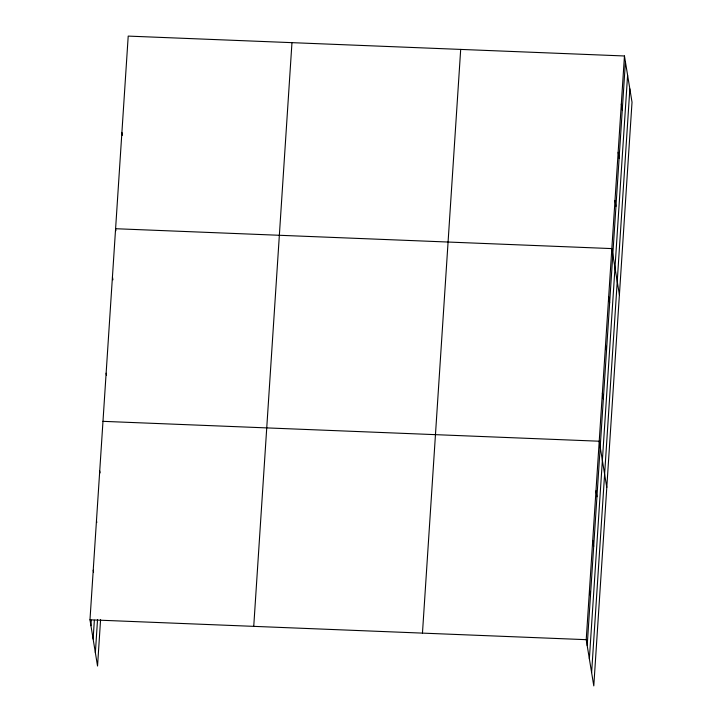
<?xml version="1.0" encoding="UTF-8"?>
<svg xmlns="http://www.w3.org/2000/svg" width="722" height="722" viewBox="0 0 722 722"><rect width="100%" height="100%" fill="white"/><g stroke="black" fill="none" stroke-linecap="round" stroke-linejoin="round"><path stroke-width="1.08" d="M100.575 619.72L97.542 666.027L89.979 619.801L128.209 36.1L624.458 55.973L632.021 102.199L593.791 685.9L586.228 639.674L624.458 55.973M90.945 625.712L91.306 620.198M93.12 639.015L94.347 620.27M95.367 652.724L97.533 619.647M253.738 626.362L291.968 42.661M422.46 633.122L460.69 49.412M587.194 645.585L625.423 61.875M589.369 658.888L627.598 75.187M591.616 672.597L629.846 88.887M102.975 421.341L599.224 441.214L606.796 487.44M89.979 619.801L586.228 639.674M621.299 104.13L622.265 110.033M618.149 152.279L619.115 158.19M614.991 200.436L615.956 206.348M619.413 294.82L611.841 248.594L115.592 228.721L115.908 230.688M608.682 296.751L609.657 302.653M605.532 344.908L606.498 350.811M602.374 393.057L603.348 398.968M595.975 490.834L596.941 496.736M592.726 540.444L593.692 546.355M589.477 590.064L590.443 595.966M121.901 132.415L122.379 135.366M112.433 276.878L112.921 279.829M106.125 373.193L106.45 375.16M99.726 470.961L100.051 472.928M96.477 520.571L96.793 522.548M93.228 570.19L93.544 572.158"/></g></svg>
